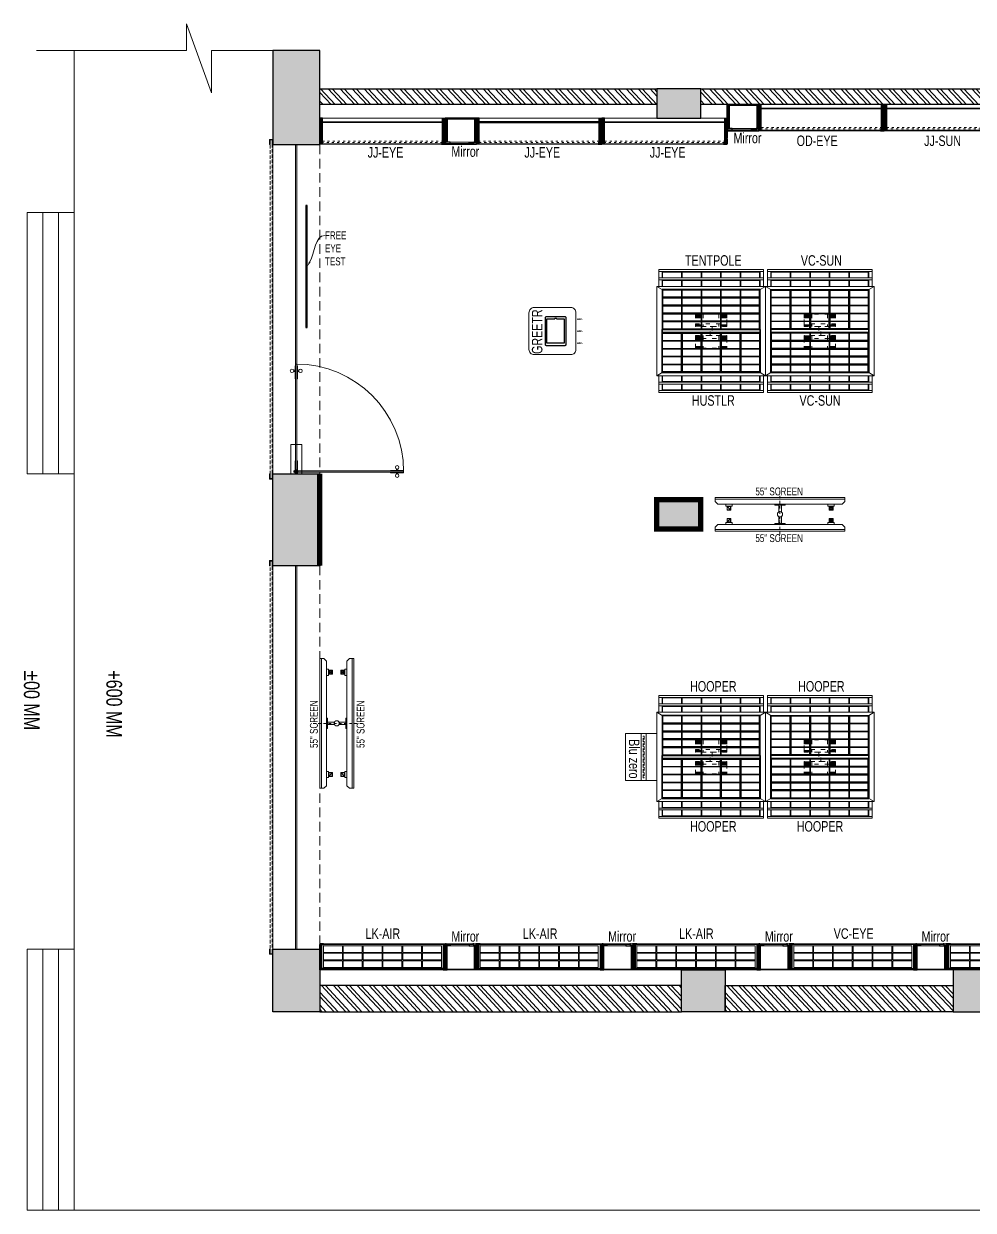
# Model space of a CAD drawing. Header units: feet. Extents: x 7280033 to 7299191, y -5590214 to -5578860.
# Drawn here: x 7280033 to 7289120, y -5590214 to -5578860 of the extents above; entities that cross this region are included whole.
import ezdxf
from ezdxf import colors
from ezdxf.entities.mleader import LeaderData, LeaderLine
from ezdxf.math import Vec2, Vec3

# ---------------------------------------------------------------- set-up
doc = ezdxf.new("R2010")
doc.units = ezdxf.units.FT
doc.header["$LTSCALE"] = 33
doc.header["$MEASUREMENT"] = 0
for name, pattern in [('a_p6_plan_L18$0$HIDDEN', [0.375, 0.25, -0.125]), ('ACAD_ISO03W100', [30, 12, -18]), ('D10_DASHED', [0.75, 0.5, -0.25]), ('DASHDOT2', [0.5, 0.25, -0.125, 0, -0.125]), ('HIDDENX2', [0.75, 0.5, -0.25])]:
    doc.linetypes.add(name, pattern=pattern)
for name, color, linetype, lineweight in [('A-Glazing', 4, 'Continuous', 20), ('A-shutter', 8, 'Continuous', 18), ('beam', 90, 'Continuous', 9), ('Glazing', 141, 'Continuous', 15), ('LENS-DIM', 252, 'Continuous', 5), ('LENS-FURNITURE', 13, 'Continuous', 9), ('LENS-TEXT', 31, 'Continuous', 5), ('LENS_DIMENSION', 193, 'Continuous', 0), ('LENS_TEXT', 31, 'Continuous', 5), ('LK-EQPMT', 3, 'Continuous', 18), ('LK-FF&E FLOOR', 1, 'Continuous', 9), ('LK-FF&E WALL', 1, 'Continuous', 9), ('LK-IT', 3, 'Continuous', 18), ('LK-MIRROR', 133, 'Continuous', 13), ('LN-ELEVATION-1', 81, 'Continuous', 25), ('LN-ELEVATION-2', 103, 'Continuous', 20), ('LN-ELEVATION-3', 125, 'Continuous', 18), ('LN-ELEVATION-4', 145, 'Continuous', 13), ('LN-ELEVATION-5', 167, 'Continuous', 5), ('LN-HATCH', 251, 'Continuous', 0), ('PLANO-TXT', 252, 'Continuous', 5), ('rolling shutter', 1, 'Continuous', 5), ('Steps', 4, 'Continuous', 9), ('TEXT', 1, 'Continuous', 0)]:
    doc.layers.add(name, color=color, linetype=linetype, lineweight=lineweight)
doc.layers.add('A-WALL', color=1, linetype='Continuous')
doc.layers.add('column', color=10, linetype='Continuous')
doc.styles.add('LK TXT', font='GILC____.TTF', dxfattribs={"height": 100})
doc.styles.get("Standard").update_dxf_attribs({"font": 'GILC____.TTF'})
pattern_1 = [(45, (7858054.0837, 3504049.203), (-4.4901280605, 4.4901280605), [])]

# ---------------------------------------------------------------- blocks, each defined once
blk = doc.blocks.new('*U40')
at = {"layer": 'A-shutter', "color": 5, "ltscale": 10}
for points in [[(41039715, -1561539), (41039715, -1561544), (41039670, -1561544), (41039670, -1561564), (41039715, -1561564), (41039715, -1561569), (41039665, -1561569), (41039665, -1561539)], [(41043382, -1561539), (41043382, -1561544), (41043427, -1561544), (41043427, -1561564), (41043382, -1561564), (41043382, -1561569), (41043432, -1561569), (41043432, -1561539)]]:
    blk.add_lwpolyline(points, close=True, dxfattribs=at)
at = {"layer": 'A-shutter', "color": 5, "linetype": 'HIDDENX2', "ltscale": 2}
blk.add_lwpolyline([(41039670, -1561544), (41039670, -1561564), (41043427, -1561564), (41043427, -1561544)], close=True, dxfattribs=at)
blk = doc.blocks.new('*U41')
at = {"layer": 'A-shutter', "color": 5, "ltscale": 10}
for points in [[(41040232, -1561539), (41040232, -1561544), (41040187, -1561544), (41040187, -1561564), (41040232, -1561564), (41040232, -1561569), (41040182, -1561569), (41040182, -1561539)], [(41043382, -1561539), (41043382, -1561544), (41043427, -1561544), (41043427, -1561564), (41043382, -1561564), (41043382, -1561569), (41043432, -1561569), (41043432, -1561539)]]:
    blk.add_lwpolyline(points, close=True, dxfattribs=at)
at = {"layer": 'A-shutter', "color": 5, "linetype": 'HIDDENX2', "ltscale": 2}
blk.add_lwpolyline([(41040187, -1561544), (41040187, -1561564), (41043427, -1561564), (41043427, -1561544)], close=True, dxfattribs=at)
blk = doc.blocks.new('A$C65946c4b')
at = {"layer": 'column'}
h = blk.add_hatch(color=8, dxfattribs=at)
h.dxf.hatch_style = 1
h.paths.add_polyline_path([(-9425, 1900), (-9425, 2500), (-9875, 2500), (-9875, 1900)])
h.paths.add_polyline_path([(-5545, 1900), (-5545, 2300), (-5965, 2300), (-5965, 2150), (-5965, 1900)])
h.paths.add_polyline_path([(-2945, 1900), (-2945, 2300), (-3365, 2300), (-3365, 1900)])
h.paths.add_polyline_path([(-5780, 6520), (-5780, 6800), (-6200, 6800), (-6200, 6520)])
h.paths.add_polyline_path([(-9425, 6167), (-9425, 7047), (-9875, 7047), (-9875, 6167)])
h.paths.add_polyline_path([(-9425, 10197), (-9425, 11097), (-9875, 11097), (-9875, 10197)])
h.paths.add_polyline_path([(-5780, 10450), (-5780, 10730), (-6200, 10730), (-6200, 10450)])
h.paths.add_polyline_path([(0, 6520), (0, 6800), (-450, 6800), (-450, 6520)])
h.paths.add_polyline_path([(-30, 10450), (-30, 10458), (-30, 10730), (-450, 10730), (-450, 10450)])
h.paths.add_polyline_path([(5600, 10290), (5600, 10730), (5150, 10730), (5150, 10290)])
at = {"layer": 'LN-HATCH'}
h = blk.add_hatch(dxfattribs=at)
h.set_pattern_fill('ANSI32', color=256, scale=222, angle=88.11)
h.set_pattern_definition([(133.11, (-3282072.58, 5471242.885), (-60.7760807, -56.89315), []), (133.11, (-3282071.28, 5471282.11), (-60.7760807, -56.89315), [])])
h.paths.add_polyline_path([(-5965, 2150), (-9425, 2150), (-9425, 1900), (-5965, 1900)])
h.paths.add_polyline_path([(-5545, 2150), (-3365, 2150), (-3365, 1900), (-5545, 1900)])
h.paths.add_polyline_path([(-2945, 2150), (-250, 2150), (-250, 6520), (0, 6520), (0, 1900), (-2945, 1900)])
h.paths.add_polyline_path([(5600, 7708), (5600, 6550), (0, 6550), (0, 6800), (5150, 6800), (5150, 8850), (5420, 8850), (5420, 9390), (5150, 9390), (5150, 9540), (5600, 9540), (5600, 7958), (5750, 7958), (5750, 7708)])
h.paths.add_polyline_path([(6500, 7708), (6900, 7708), (6900, 10730), (5600, 10730), (5600, 10458), (6650, 10458), (6650, 7958), (6500, 7958)])
h.paths.add_polyline_path([(-30, 10730), (5150, 10730), (5150, 10580), (-30, 10580)])
h.paths.add_polyline_path([(-5780, 10730), (-450, 10730), (-450, 10580), (-5780, 10580)])
h.paths.add_polyline_path([(-9425, 10730), (-6200, 10730), (-6200, 10580), (-9425, 10580)])
at = {"layer": 'A-WALL'}
for points in [[(-9425, 10730), (-6200, 10730), (-6200, 10580), (-9425, 10580)], [(-5780, 10730), (-450, 10730), (-450, 10580), (-5780, 10580)], [(-5965, 2150), (-9425, 2150), (-9425, 1900), (-5965, 1900)], [(-5545, 2150), (-3365, 2150), (-3365, 1900), (-5545, 1900)]]:
    blk.add_lwpolyline(points, close=True, dxfattribs=at)
at = {"layer": 'beam', "linetype": 'a_p6_plan_L18$0$HIDDEN', "lineweight": 5, "ltscale": 11}
for points in [[(-9425, 7047), (-9875, 7047), (-9875, 10197), (-9425, 10197)], [(-9425, 2500), (-9875, 2500), (-9875, 6167), (-9425, 6167)]]:
    blk.add_lwpolyline(points, close=True, dxfattribs=at)
at = {"layer": 'column'}
for points in [[(-9425, 11097), (-9875, 11097), (-9875, 10197), (-9425, 10197)], [(-5780, 10730), (-6200, 10730), (-6200, 10450), (-5780, 10450)], [(-9875, 7047), (-9425, 7047), (-9425, 6167), (-9875, 6167)], [(-6200, 6800), (-5780, 6800), (-5780, 6520), (-6200, 6520)], [(-9875, 2500), (-9425, 2500), (-9425, 1900), (-9875, 1900)], [(-5965, 2300), (-5545, 2300), (-5545, 1900), (-5965, 1900)], [(-3365, 1900), (-2945, 1900), (-2945, 2300), (-3365, 2300)]]:
    blk.add_lwpolyline(points, close=True, dxfattribs=at)
at = {"layer": 'Steps'}
for p, q in [((-10461, 10691), (-10700, 11354)), ((-10700, 11354), (-10700, 11097)), ((-10700, 11097), (-12136, 11097)), ((-11775, 0), (-11775, 11097)), ((-9875, 11097), (-10461, 11097)), ((-10461, 11097), (-10461, 10691)), ((-9875, 7047), (-9875, 10197)), ((-12225, 9547), (-11775, 9547)), ((-12225, 9547), (-12225, 7047)), ((-12075, 9547), (-12075, 7047)), ((-11925, 9547), (-11925, 7047)), ((-11775, 7047), (-12225, 7047)), ((-9875, 2500), (-9875, 6167)), ((-12225, 2500), (-11775, 2500)), ((-12225, 2500), (-12225, 0)), ((-12075, 2500), (-12075, 0)), ((-11925, 2500), (-11925, 0)), ((-11775, 0), (-12225, 0)), ((0, 0), (-11775, 0))]:
    blk.add_line(p, q, dxfattribs=at)
at = {"layer": 'rolling shutter', "color": 2, "rotation": 270}
blk.add_blockref('*U41', (1551664, 41050429), dxfattribs=at)
at = {"layer": 'rolling shutter', "color": 2, "xscale": -1, "rotation": 270}
blk.add_blockref('*U40', (1551664, -41037215), dxfattribs=at)
at = {"layer": 'TEXT', "char_height": 150, "attachment_point": 1, "rotation": 270}
for s, insert in [('%%P00 MM', (-12106, 5167)), ('+600 MM', (-11317, 5167))]:
    blk.add_mtext_dynamic_manual_height_columns(s, width=6108.59, gutter_width=500, heights=[1479], dxfattribs=dict(at, insert=insert))
blk = doc.blocks.new('Entrance Door')
at = {"layer": 'Glazing', "ltscale": 111}
blk.add_hatch(color=256, dxfattribs=at).paths.add_polyline_path([(18, -35), (18, -1235), (30, -1235), (30, -35)])
at = {"layer": 'Glazing'}
for p, q in [((30, -54), (18, -66)), ((1118, -31), (1118, -54)), ((1118, -89), (1118, -66)), ((1133, -31), (1133, -54)), ((1133, -89), (1133, -66))]:
    blk.add_line(p, q, dxfattribs=at)
at = {"layer": 'Glazing', "ltscale": 44}
for p, q in [((-5, -1156), (18, -1156)), ((53, -1156), (30, -1156)), ((-5, -1171), (18, -1171)), ((53, -1171), (30, -1171))]:
    blk.add_line(p, q, dxfattribs=at)
at = {"layer": 'Glazing'}
for points in [[(320, -120), (0, -120), (0, 0), (320, 0)], [(0, -54), (142, -54), (142, -47), (0, -47)], [(0, -66), (142, -66), (142, -74), (0, -74)], [(1181, -54), (1038, -54), (1038, -47), (1181, -47)], [(1181, -66), (1038, -66), (1038, -74), (1181, -74)]]:
    blk.add_lwpolyline(points, close=True, dxfattribs=at)
at = {"layer": 'Glazing', "ltscale": 222}
blk.add_lwpolyline([(-2, -66), (1199, -66), (1199, -54), (-2, -54)], close=True, dxfattribs=at)
at = {"layer": 'Glazing', "ltscale": 111}
blk.add_lwpolyline([(18, -35), (18, -1235), (30, -1235), (30, -35)], close=True, dxfattribs=at)
at = {"layer": 'Glazing', "ltscale": 44}
for points in [[(18, -1093), (18, -1235), (10, -1235), (10, -1093)], [(30, -1093), (30, -1235), (37, -1235), (37, -1093)]]:
    blk.add_lwpolyline(points, close=True, dxfattribs=at)
at = {"layer": 'Glazing'}
for centre, radius in [((1125, -14), 19), ((24, -59), 19.8), ((1125, -107), 19)]:
    blk.add_circle(centre, radius, dxfattribs=at)
at = {"layer": 'Glazing', "ltscale": 44}
for centre in [(-22, -1164), (70, -1164)]:
    blk.add_circle(centre, 19, dxfattribs=at)
at = {"layer": 'Glazing', "ltscale": 222}
blk.add_arc((24, -60), 1175, 270, 359.9996, dxfattribs=at)
blk = doc.blocks.new('MIRROR')
at = {"layer": 'LN-HATCH', "ltscale": 0.5}
h = blk.add_hatch(dxfattribs=at)
h.set_pattern_fill('ANSI31', color=256, scale=2)
h.set_pattern_definition([(45, (4060433.7416, 1708720.787), (-4.4901280605, 4.4901280605), [])])
h.paths.add_polyline_path([(213, 101), (231, 101), (231, -128), (213, -128)])
h.paths.add_polyline_path([(231, 95), (495, 95), (495, 101), (231, 101)])
h.paths.add_polyline_path([(513, 101), (495, 101), (495, -128), (513, -128)])
at = {"layer": 'Defpoints'}
blk.add_lwpolyline([(513, 101), (213, 101), (213, -149), (513, -149)], close=True, dxfattribs=at)
at = {"layer": 'LN-ELEVATION-1'}
for points in [[(213, 101), (231, 101), (231, -128), (213, -128)], [(231, 95), (495, 95), (495, 101), (231, 101)], [(513, 101), (495, 101), (495, -128), (513, -128)], [(260, -142), (260, -128), (215, -128), (215, -149), (224, -149), (224, -147), (216, -147), (216, -142)], [(443, -142), (443, -128), (488, -128), (488, -149), (479, -149), (479, -147), (486, -147), (486, -142)], [(505, -149), (505, -147), (509, -147), (509, -129), (488, -129), (488, -128), (511, -128), (511, -149)]]:
    blk.add_lwpolyline(points, close=True, dxfattribs=at)
at = {"layer": 'LN-ELEVATION-2', "color": 4, "lineweight": 0}
blk.add_lwpolyline([(216, -142), (486, -142), (486, -147), (216, -147)], close=True, dxfattribs=at)
at = {"layer": 'LN-ELEVATION-2'}
blk.add_lwpolyline([(260, -142), (443, -142), (443, -128), (260, -128)], close=True, dxfattribs=at)
at = {"layer": 'LN-ELEVATION-4', "ltscale": 0.5}
blk.add_line((479, -149), (224, -149), dxfattribs=at)
blk = doc.blocks.new('JJ SH 1200')
at = {"layer": 'LN-HATCH', "ltscale": 0.5}
h = blk.add_hatch(dxfattribs=at)
h.set_pattern_fill('ANSI31', color=256, scale=2)
h.set_pattern_definition([(45, (4097187.331, 1708800.267), (-4.4901280605, 4.4901280605), [])])
h.paths.add_polyline_path([(792, 220), (792, 30), (786, 30), (786, 20), (792, 20), (792, -24), (767, -24), (767, 220)])
h.paths.add_polyline_path([(-383, 180), (767, 180), (767, 186), (-383, 186)])
h.paths.add_polyline_path([(757, -24), (757, -30), (792, -30), (792, -24)])
h.paths.add_polyline_path([(-408, 220), (-408, 30), (-402, 30), (-402, 20), (-408, 20), (-408, -24), (-383, -24), (-383, 220)])
h.paths.add_polyline_path([(-373, -24), (-373, -30), (-408, -30), (-408, -24)])
at = {"layer": 'LN-ELEVATION-1', "ltscale": 0.5}
for points in [[(-408, 220), (-408, 30), (-402, 30), (-402, 20), (-408, 20), (-408, -24), (-383, -24), (-383, 220)], [(-383, 180), (767, 180), (767, 186), (-383, 186)], [(792, 220), (792, 30), (786, 30), (786, 20), (792, 20), (792, -24), (767, -24), (767, 220)], [(-373, -24), (-373, -30), (-408, -30), (-408, -24)], [(757, -24), (757, -30), (792, -30), (792, -24)]]:
    blk.add_lwpolyline(points, close=True, dxfattribs=at)
at = {"layer": 'LN-ELEVATION-3', "ltscale": 0.5}
for p, q in [((767, 220), (-383, 220)), ((757, -24), (-373, -24)), ((-373, -30), (757, -30))]:
    blk.add_line(p, q, dxfattribs=at)
at = {"layer": 'LN-ELEVATION-4', "linetype": 'ACAD_ISO03W100', "ltscale": 0.05}
blk.add_lwpolyline([(767, 0), (-383, 0), (-383, -12), (767, -12)], close=True, dxfattribs=at)
blk = doc.blocks.new('VC HD 1200')
at = {"layer": 'LN-HATCH', "ltscale": 0.5}
h = blk.add_hatch(dxfattribs=at)
h.set_pattern_fill('ANSI31', color=256, scale=2)
h.set_pattern_definition([(45, (3760859.753, 1795248.936), (-4.490128061, 4.490128061), [])])
h.paths.add_polyline_path([(-1200, 250), (-1200, 60), (-1194, 60), (-1194, 50), (-1200, 50), (-1200, 6), (-1182, 6), (-1182, 250)])
h = blk.add_hatch(dxfattribs=at)
h.set_pattern_fill('ANSI31', color=256, scale=2)
h.set_pattern_definition(pattern_1)
h.paths.add_polyline_path([(0, 250), (0, 60), (-6, 60), (-6, 50), (0, 50), (0, 6), (-18, 6), (-18, 250)])
h = blk.add_hatch(dxfattribs=at)
h.set_pattern_fill('ANSI31', color=256, scale=2)
h.set_pattern_definition([(45, (7858047.0837, 3504049.203), (-4.4901280605, 4.4901280605), [])])
h.paths.add_polyline_path([(-1165, 6), (-1165, 0), (-1200, 0), (-1200, 6)])
h = blk.add_hatch(dxfattribs=at)
h.set_pattern_fill('ANSI31', color=256, scale=2)
h.set_pattern_definition(pattern_1)
h.paths.add_polyline_path([(-28, 6), (-28, 0), (0, 0), (0, 6)])
at = {"layer": 'LN-ELEVATION-1', "ltscale": 0.5}
for points in [[(-1200, 250), (-1200, 60), (-1194, 60), (-1194, 50), (-1200, 50), (-1200, 6), (-1182, 6), (-1182, 250)], [(-18, 238), (-1182, 238), (-1182, 244), (-18, 244)], [(0, 250), (0, 60), (-6, 60), (-6, 50), (0, 50), (0, 6), (-18, 6), (-18, 250)], [(-1165, 6), (-1165, 0), (-1200, 0), (-1200, 6)], [(-35, 6), (-35, 0), (0, 0), (0, 6)]]:
    blk.add_lwpolyline(points, close=True, dxfattribs=at)
at = {"layer": 'LN-ELEVATION-3', "ltscale": 0.5}
for p, q in [((-1182, 250), (-18, 250)), ((-1165, 6), (-35, 6)), ((-35, 0), (-1165, 0))]:
    blk.add_line(p, q, dxfattribs=at)
for points in [[(-1165, 226), (-35, 226), (-35, 18), (-1165, 18)], [(-1165, 226), (-983, 226), (-983, 162), (-1165, 162)], [(-1165, 90), (-983, 90), (-983, 154), (-1165, 154)], [(-975, 226), (-794, 226), (-794, 162), (-975, 162)], [(-975, 154), (-794, 154), (-794, 90), (-975, 90)], [(-786, 226), (-604, 226), (-604, 162), (-786, 162)], [(-786, 154), (-604, 154), (-604, 90), (-786, 90)], [(-596, 226), (-414, 226), (-414, 162), (-596, 162)], [(-596, 154), (-414, 154), (-414, 90), (-596, 90)], [(-406, 226), (-225, 226), (-225, 162), (-406, 162)], [(-406, 154), (-225, 154), (-225, 90), (-406, 90)], [(-217, 226), (-35, 226), (-35, 162), (-217, 162)], [(-217, 154), (-35, 154), (-35, 90), (-217, 90)], [(-1165, 82), (-983, 82), (-983, 18), (-1165, 18)], [(-975, 82), (-794, 82), (-794, 18), (-975, 18)], [(-786, 82), (-604, 82), (-604, 18), (-786, 18)], [(-596, 82), (-414, 82), (-414, 18), (-596, 18)], [(-406, 82), (-225, 82), (-225, 18), (-406, 18)], [(-217, 82), (-35, 82), (-35, 18), (-217, 18)]]:
    blk.add_lwpolyline(points, close=True, dxfattribs=at)
blk = doc.blocks.new('ffgd')
at = {"layer": 'LN-ELEVATION-4', "linetype": 'ACAD_ISO03W100', "ltscale": 0.1}
blk.add_lwpolyline([(0, 47), (0, -41), (-20, -41), (-20, 47)], close=True, dxfattribs=at)
at = {"layer": 'LN-ELEVATION-5', "linetype": 'ACAD_ISO03W100', "ltscale": 0.1}
for p, q in [((-160, 166), (-160, 47)), ((-160, 166), (-160, 47)), ((-159, 166), (-159, 47)), ((-159, 166), (-159, 47)), ((-158, 166), (-158, 47)), ((-158, 166), (-158, 47)), ((-157, 166), (-157, 47)), ((-156, 166), (-156, 47)), ((-154, 166), (-154, 47)), ((-151, 166), (-151, 47)), ((-146, 166), (-146, 47)), ((-141, 166), (-141, 47)), ((-135, 166), (-135, 47)), ((-128, 166), (-128, 47)), ((-120, 166), (-120, 47)), ((-111, 166), (-111, 47)), ((-102, 166), (-102, 47)), ((-85, 166), (-85, 47)), ((65, 166), (65, 47)), ((82, 166), (82, 47)), ((91, 166), (91, 47)), ((100, 166), (100, 47)), ((108, 166), (108, 47)), ((115, 166), (115, 47)), ((121, 166), (121, 47)), ((126, 166), (126, 47)), ((131, 166), (131, 47)), ((134, 166), (134, 47)), ((136, 166), (136, 47)), ((137, 166), (137, 47)), ((138, 166), (138, 47)), ((138, 166), (138, 47)), ((139, 166), (139, 47)), ((139, 166), (139, 47)), ((140, 166), (140, 47)), ((140, 166), (140, 47)), ((-160, -41), (-160, -160)), ((-160, -41), (-160, -160)), ((-159, -41), (-159, -160)), ((-159, -41), (-159, -160)), ((-158, -41), (-158, -160)), ((-158, -41), (-158, -160)), ((-157, -41), (-157, -160)), ((-156, -41), (-156, -160)), ((-154, -41), (-154, -160)), ((-151, -41), (-151, -160)), ((-146, -41), (-146, -160)), ((-141, -41), (-141, -160)), ((-135, -41), (-135, -160)), ((-128, -41), (-128, -160)), ((-120, -41), (-120, -160)), ((-111, -41), (-111, -160)), ((-102, -41), (-102, -160)), ((-85, -41), (-85, -160)), ((65, -41), (65, -160)), ((82, -41), (82, -160)), ((91, -41), (91, -160)), ((100, -41), (100, -160)), ((108, -41), (108, -160)), ((115, -41), (115, -160)), ((121, -41), (121, -160)), ((126, -41), (126, -160)), ((131, -41), (131, -160)), ((134, -41), (134, -160)), ((136, -41), (136, -160)), ((137, -41), (137, -160)), ((138, -41), (138, -160)), ((138, -41), (138, -160)), ((139, -41), (139, -160)), ((139, -41), (139, -160)), ((140, -41), (140, -160)), ((140, -41), (140, -160))]:
    blk.add_line(p, q, dxfattribs=at)
for points in [[(140, 73), (140, 166), (-160, 166), (-160, 73)], [(140, -67), (140, -160), (-160, -160), (-160, -67)]]:
    blk.add_lwpolyline(points, dxfattribs=at)
for points in [[(140, 73), (140, 47), (-160, 47), (-160, 73)], [(140, -41), (140, -67), (-160, -67), (-160, -41)]]:
    blk.add_lwpolyline(points, close=True, dxfattribs=at)
blk = doc.blocks.new('EURO 1040 x 1175')
at = {"layer": 'LN-ELEVATION-1'}
for points in [[(-470, -327), (470, -327), (470, 468), (-470, 468)], [(-470, 85), (470, 85), (470, 468), (-470, 468)], [(-283, 85), (-277, 85), (-277, 468), (-283, 468)], [(-96, 85), (-90, 85), (-90, 468), (-96, 468)], [(90, 85), (96, 85), (96, 468), (90, 468)], [(277, 85), (283, 85), (283, 468), (277, 468)], [(-470, 387), (-283, 387), (-283, 393), (-470, 393)], [(-277, 387), (-96, 387), (-96, 393), (-277, 393)], [(-90, 387), (90, 387), (90, 393), (-90, 393)], [(96, 387), (277, 387), (277, 393), (96, 393)], [(283, 387), (470, 387), (470, 393), (283, 393)], [(-470, 311), (-283, 311), (-283, 317), (-470, 317)], [(-470, 236), (-283, 236), (-283, 242), (-470, 242)], [(-277, 311), (-96, 311), (-96, 317), (-277, 317)], [(-277, 236), (-96, 236), (-96, 242), (-277, 242)], [(-90, 311), (90, 311), (90, 317), (-90, 317)], [(-90, 236), (90, 236), (90, 242), (-90, 242)], [(96, 311), (277, 311), (277, 317), (96, 317)], [(96, 236), (277, 236), (277, 242), (96, 242)], [(283, 311), (470, 311), (470, 317), (283, 317)], [(283, 236), (470, 236), (470, 242), (283, 242)], [(-470, 160), (-283, 160), (-283, 166), (-470, 166)], [(-277, 160), (-96, 160), (-96, 166), (-277, 166)], [(-90, 160), (90, 160), (90, 166), (-90, 166)], [(96, 160), (277, 160), (277, 166), (96, 166)], [(283, 160), (470, 160), (470, 166), (283, 166)], [(-470, 85), (470, 85), (470, 55), (-470, 55)], [(-470, 55), (470, 55), (470, -327), (-470, -327)], [(-283, 55), (-277, 55), (-277, -327), (-283, -327)], [(-96, 55), (-90, 55), (-90, -327), (-96, -327)], [(90, 55), (96, 55), (96, -327), (90, -327)], [(277, 55), (283, 55), (283, -327), (277, -327)], [(-470, -20), (-283, -20), (-283, -26), (-470, -26)], [(-470, -96), (-283, -96), (-283, -102), (-470, -102)], [(-277, -20), (-96, -20), (-96, -26), (-277, -26)], [(-277, -96), (-96, -96), (-96, -102), (-277, -102)], [(-90, -20), (90, -20), (90, -26), (-90, -26)], [(-90, -96), (90, -96), (90, -102), (-90, -102)], [(96, -20), (277, -20), (277, -26), (96, -26)], [(96, -96), (277, -96), (277, -102), (96, -102)], [(283, -20), (470, -20), (470, -26), (283, -26)], [(283, -96), (470, -96), (470, -102), (283, -102)], [(-470, -171), (-283, -171), (-283, -177), (-470, -177)], [(-277, -171), (-96, -171), (-96, -177), (-277, -177)], [(-90, -171), (90, -171), (90, -177), (-90, -177)], [(96, -171), (277, -171), (277, -177), (96, -177)], [(283, -171), (470, -171), (470, -177), (283, -177)], [(-470, -246), (-283, -246), (-283, -252), (-470, -252)], [(-277, -246), (-96, -246), (-96, -252), (-277, -252)], [(-90, -246), (90, -246), (90, -252), (-90, -252)], [(96, -246), (277, -246), (277, -252), (96, -252)], [(283, -246), (470, -246), (470, -252), (283, -252)]]:
    blk.add_lwpolyline(points, close=True, dxfattribs=at)
for points in [[(-283, 462), (-464, 462), (-464, 317)], [(-96, 462), (-277, 462)], [(90, 462), (-90, 462)], [(277, 462), (96, 462)], [(464, 317), (464, 462), (283, 462)], [(-464, 311), (-464, 242)], [(-464, 236), (-464, 166)], [(464, 242), (464, 311)], [(464, 166), (464, 236)], [(-464, 160), (-464, 91), (-283, 91)], [(283, 91), (464, 91), (464, 160)], [(-464, -20), (-464, 49), (-283, 49)], [(-277, 91), (-96, 91)], [(-277, 49), (-96, 49)], [(-90, 91), (90, 91)], [(-90, 49), (90, 49)], [(96, 91), (277, 91)], [(96, 49), (277, 49)], [(283, 49), (464, 49), (464, -20)], [(-464, -96), (-464, -26)], [(-464, -171), (-464, -102)], [(464, -26), (464, -96)], [(464, -102), (464, -171)], [(-283, -321), (-464, -321), (-464, -177)], [(464, -177), (464, -321), (283, -321)], [(-96, -321), (-277, -321)], [(90, -321), (-90, -321)], [(277, -321), (96, -321)]]:
    blk.add_lwpolyline(points, dxfattribs=at)
at = {"layer": 'LN-ELEVATION-2'}
blk.add_lwpolyline([(-520, -357), (520, -357), (520, 498), (-520, 498)], close=True, dxfattribs=at)
for points in [[(-470, 468), (-520, 498)], [(470, 468), (520, 498)], [(-470, -327), (-520, -357)], [(470, -327), (520, -357)]]:
    blk.add_lwpolyline(points, dxfattribs=at)
at = {"layer": 'LN-ELEVATION-3'}
for points in [[(-500, 560), (500, 560), (500, 578), (-500, 578)], [(-500, 498), (-470, 498), (-470, 560), (-500, 560)], [(470, 498), (500, 498), (500, 560), (470, 560)], [(-500, -357), (-470, -357), (-470, -419), (-500, -419)], [(-500, -419), (500, -419), (500, -437), (-500, -437)], [(470, -357), (500, -357), (500, -419), (470, -419)]]:
    blk.add_lwpolyline(points, close=True, dxfattribs=at)
at = {"layer": 'LN-ELEVATION-4'}
for points in [[(-500, 640), (500, 640), (500, 658), (-500, 658)], [(-500, 578), (-470, 578), (-470, 640), (-500, 640)], [(470, 578), (500, 578), (500, 640), (470, 640)], [(-470, 498), (-464, 498), (-464, 560), (-470, 560)], [(-464, 554), (-283, 554), (-283, 560), (-464, 560)], [(-283, 498), (-277, 498), (-277, 560), (-283, 560)], [(-277, 554), (-96, 554), (-96, 560), (-277, 560)], [(-96, 498), (-90, 498), (-90, 560), (-96, 560)], [(-90, 554), (90, 554), (90, 560), (-90, 560)], [(90, 498), (96, 498), (96, 560), (90, 560)], [(96, 554), (277, 554), (277, 560), (96, 560)], [(277, 498), (283, 498), (283, 560), (277, 560)], [(283, 554), (464, 554), (464, 560), (283, 560)], [(464, 498), (470, 498), (470, 560), (464, 560)], [(-500, -437), (-470, -437), (-470, -499), (-500, -499)], [(-470, -357), (-464, -357), (-464, -419), (-470, -419)], [(-464, -413), (-283, -413), (-283, -419), (-464, -419)], [(-283, -357), (-277, -357), (-277, -419), (-283, -419)], [(-277, -413), (-96, -413), (-96, -419), (-277, -419)], [(-96, -357), (-90, -357), (-90, -419), (-96, -419)], [(-90, -413), (90, -413), (90, -419), (-90, -419)], [(90, -357), (96, -357), (96, -419), (90, -419)], [(96, -413), (277, -413), (277, -419), (96, -419)], [(277, -357), (283, -357), (283, -419), (277, -419)], [(283, -413), (464, -413), (464, -419), (283, -419)], [(464, -357), (470, -357), (470, -419), (464, -419)], [(470, -437), (500, -437), (500, -499), (470, -499)], [(-500, -499), (500, -499), (500, -517), (-500, -517)]]:
    blk.add_lwpolyline(points, close=True, dxfattribs=at)
at = {"layer": 'LN-ELEVATION-5'}
for points in [[(-470, 578), (-464, 578), (-464, 640), (-470, 640)], [(-464, 634), (-283, 634), (-283, 640), (-464, 640)], [(-283, 578), (-277, 578), (-277, 640), (-283, 640)], [(-277, 634), (-96, 634), (-96, 640), (-277, 640)], [(-96, 578), (-90, 578), (-90, 640), (-96, 640)], [(-90, 634), (90, 634), (90, 640), (-90, 640)], [(90, 578), (96, 578), (96, 640), (90, 640)], [(96, 634), (277, 634), (277, 640), (96, 640)], [(277, 578), (283, 578), (283, 640), (277, 640)], [(283, 634), (464, 634), (464, 640), (283, 640)], [(464, 578), (470, 578), (470, 640), (464, 640)], [(-470, -437), (-464, -437), (-464, -499), (-470, -499)], [(-283, -437), (-277, -437), (-277, -499), (-283, -499)], [(-96, -437), (-90, -437), (-90, -499), (-96, -499)], [(90, -437), (96, -437), (96, -499), (90, -499)], [(277, -437), (283, -437), (283, -499), (277, -499)], [(464, -437), (470, -437), (470, -499), (464, -499)], [(-464, -493), (-283, -493), (-283, -499), (-464, -499)], [(-277, -493), (-96, -493), (-96, -499), (-277, -499)], [(-90, -493), (90, -493), (90, -499), (-90, -499)], [(96, -493), (277, -493), (277, -499), (96, -499)], [(283, -493), (464, -493), (464, -499), (283, -499)]]:
    blk.add_lwpolyline(points, close=True, dxfattribs=at)
at = {"layer": 'LENS-DIM'}
blk.add_blockref('ffgd', (10, 67), dxfattribs=at)
blk = doc.blocks.new('GREETR 450x450')
at = {"layer": 'LN-ELEVATION-1', "linetype": 'ByBlock', "lineweight": -2}
for p, q in [((481, 340), (461, 340)), ((481, 225), (461, 225)), ((481, 110), (461, 110))]:
    blk.add_line(p, q, dxfattribs=at)
at = {"layer": 'LN-ELEVATION-1'}
for points in [[(356, 98), (356, 352, 0.414214), (346, 362), (164, 362, 0.414214), (154, 352), (154, 98, 0.414214), (164, 88), (346, 88, 0.414214)], [(264, 343), (336, 343), (336, 108), (172, 108), (172, 343), (245, 343, 0.327538), (247, 344, -0.733799), (262, 344, 0.327538)]]:
    blk.add_lwpolyline(points, format="xyb", close=True, dxfattribs=at)
at = {"layer": 'LN-ELEVATION-1', "linetype": 'ByBlock', "lineweight": -2}
for points in [[(481, 346), (481, 333), (521, 340)], [(481, 232), (481, 218), (521, 225)], [(481, 117), (481, 104), (521, 110)]]:
    blk.add_solid(points, dxfattribs=at)
at = {"layer": 'LN-ELEVATION-2'}
blk.add_lwpolyline([(50, 0), (400, 0, 0.414214), (450, 50), (450, 400, 0.414214), (400, 450), (50, 450, 0.414214), (0, 400), (0, 50, 0.414214)], format="xyb", close=True, dxfattribs=at)
at = {"layer": 'LENS-TEXT', "color": 0, "linetype": 'Continuous', "ltscale": 3, "insert": (79, 219), "char_height": 100, "attachment_point": 5, "rotation": 90, "style": 'LK TXT'}
blk.add_mtext_dynamic_manual_height_columns('GREETR', width=353.06, gutter_width=0.5, heights=[0], dxfattribs=at)
blk = doc.blocks.new('BLUE ZERO')
at = {"layer": 'LENS-FURNITURE', "ltscale": 0.5}
for points in [[(86207, 120883), (86207, 120433), (85907, 120433), (85907, 120883)], [(86107, 120883), (86107, 120433), (86057, 120433), (86057, 120883)]]:
    blk.add_lwpolyline(points, close=True, dxfattribs=at)
at = {"layer": 'LENS-FURNITURE', "linetype": 'D10_DASHED', "ltscale": 2}
blk.add_lwpolyline([(86086, 120858), (86086, 120458), (86078, 120458), (86078, 120858)], close=True, dxfattribs=at)
blk = doc.blocks.new('55INCH')
at = {"layer": 'LK-EQPMT', "ltscale": 12}
for p, q in [((2111559, 1135690), (2111583, 1135690)), ((2111583, 1135690), (2111608, 1135666)), ((2111608, 1134474), (2111608, 1135666)), ((2111608, 1135588), (2111627, 1135588)), ((2111627, 1135529), (2111608, 1135529)), ((2111627, 1135588), (2111627, 1135529)), ((2111627, 1134611), (2111608, 1134611)), ((2111627, 1134611), (2111627, 1134552)), ((2111583, 1134449), (2111608, 1134474)), ((2111608, 1134552), (2111627, 1134552)), ((2111559, 1134449), (2111583, 1134449))]:
    blk.add_line(p, q, dxfattribs=at)
at = {"layer": 'LK-EQPMT'}
for p, q in [((2111662, 1135543), (2111631, 1135574)), ((2111662, 1135574), (2111631, 1135543)), ((2111662, 1134597), (2111631, 1134566))]:
    blk.add_line(p, q, dxfattribs=at)
at = {"layer": 'LK-EQPMT', "ltscale": 12}
blk.add_lwpolyline([(2111543, 1135690), (2111559, 1135690), (2111559, 1134449), (2111543, 1134449)], close=True, dxfattribs=at)
at = {"layer": 'LK-EQPMT'}
for points in [[(2111627, 1135578), (2111627, 1135540), (2111665, 1135540), (2111665, 1135578)], [(2111631, 1135574), (2111631, 1135543), (2111662, 1135543), (2111662, 1135574)], [(2111627, 1134563), (2111627, 1134601), (2111665, 1134601), (2111665, 1134563)], [(2111631, 1134566), (2111631, 1134597), (2111662, 1134597), (2111662, 1134566)]]:
    blk.add_lwpolyline(points, close=True, dxfattribs=at)

msp = doc.modelspace()

# ---------------------------------------------------------------- linework, layer by layer
msp.add_lwpolyline([(7282746, -5581767), (7282746, -5580599), (7282734, -5580599), (7282734, -5581767)], close=True)
at = {"layer": 'A-Glazing'}
for points in [[(7282647, -5580017), (7282647, -5583167), (7282635, -5583167), (7282635, -5580017)], [(7282647, -5587714), (7282647, -5584047), (7282635, -5584047), (7282635, -5587714)]]:
    msp.add_lwpolyline(points, close=True, dxfattribs=at)
at = {"layer": 'LK-IT', "color": 1, "linetype": 'DASHDOT2', "ltscale": 3}
for p, q in [((7287270, -5583798), (7287270, -5583309)), ((7283273, -5585555), (7282784, -5585555))]:
    msp.add_line(p, q, dxfattribs=at)
at = {"layer": 'LK-IT'}
for points in [[(7287320, -5583457), (7287220, -5583457), (7287220, -5583467), (7287320, -5583467)], [(7287320, -5583651), (7287220, -5583651), (7287220, -5583641), (7287320, -5583641)], [(7282931, -5585505), (7282931, -5585605), (7282941, -5585605), (7282941, -5585505)], [(7283126, -5585505), (7283126, -5585605), (7283116, -5585605), (7283116, -5585505)]]:
    msp.add_lwpolyline(points, close=True, dxfattribs=at)
for points in [[(7287283, -5583532), (7287283, -5583467), (7287258, -5583467), (7287258, -5583532, -0.267949), (7287283, -5583532, 1)], [(7287283, -5583576), (7287283, -5583641), (7287258, -5583641), (7287258, -5583576, 0.267949), (7287283, -5583576, -1)], [(7283007, -5585542), (7282941, -5585542), (7282941, -5585567), (7283007, -5585567, -0.267949), (7283007, -5585542, 1)], [(7283050, -5585542), (7283116, -5585542), (7283116, -5585567), (7283050, -5585567, 0.267949), (7283050, -5585542, -1)]]:
    msp.add_lwpolyline(points, format="xyb", dxfattribs=at)
at = {"layer": 'LK-IT', "color": 1}
for centre in [(7287270, -5583554), (7283029, -5585555)]:
    msp.add_circle(centre, 25, dxfattribs=at)
at = {"layer": 'LK-MIRROR', "linetype": 'ACAD_ISO03W100', "ltscale": 0.05, "const_width": 50}
msp.add_lwpolyline([(7282866, -5583167), (7282866, -5584047)], dxfattribs=at)
msp.add_lwpolyline([(7286091, -5583694), (7286511, -5583694), (7286511, -5583414), (7286091, -5583414)], close=True, dxfattribs=at)

# ---------------------------------------------------------------- block references
at = {"layer": 'A-Glazing', "xscale": 0.8748404702498993, "yscale": 0.8748404702498993, "zscale": 0.8748404702498993, "rotation": 90.00001109076479}
msp.add_blockref('Entrance Door', (7282588, -5583166), dxfattribs=at)
at = {"layer": 'LENS_DIMENSION'}
msp.add_blockref('A$C65946c4b', (7292291, -5590214), dxfattribs=at)
at = {"layer": 'LK-FF&E FLOOR'}
for name, p in [('EURO 1040 x 1175', (7286611, -5581871)), ('GREETR 450x450', (7284868, -5582026)), ('EURO 1040 x 1175', (7286611, -5585946)), ('BLUE ZERO', (7199884, -5706535))]:
    msp.add_blockref(name, p, dxfattribs=at)
at = {"layer": 'LK-FF&E FLOOR', "xscale": -1}
for p in [(7287651, -5581871), (7287651, -5585946)]:
    msp.add_blockref('EURO 1040 x 1175', p, dxfattribs=at)
at = {"layer": 'LK-FF&E WALL'}
for name, p in [('MIRROR', (7286553, -5579735)), ('MIRROR', (7283853, -5579865)), ('JJ SH 1200', (7284774, -5579984))]:
    msp.add_blockref(name, p, dxfattribs=at)
at = {"layer": 'LK-FF&E WALL', "xscale": -1}
for p in [(7287858, -5579854), (7289058, -5579854), (7283658, -5579984), (7286358, -5579984)]:
    msp.add_blockref('JJ SH 1200', p, dxfattribs=at)
at = {"layer": 'LK-FF&E WALL', "xscale": -1, "rotation": 180}
for name, p in [('VC HD 1200', (7284066, -5587664)), ('MIRROR', (7283853, -5587813)), ('MIRROR', (7285353, -5587813)), ('VC HD 1200', (7287066, -5587664)), ('MIRROR', (7286853, -5587813)), ('MIRROR', (7288353, -5587813)), ('VC HD 1200', (7290066, -5587664))]:
    msp.add_blockref(name, p, dxfattribs=at)
at = {"layer": 'LK-FF&E WALL', "rotation": 180}
for p in [(7284366, -5587664), (7287366, -5587664)]:
    msp.add_blockref('VC HD 1200', p, dxfattribs=at)
at = {"layer": 'LK-IT', "rotation": 270}
msp.add_blockref('55INCH', (6152200, -3471849), dxfattribs=at)
at = {"layer": 'LK-IT', "xscale": -1, "rotation": 270}
msp.add_blockref('55INCH', (6152200, -7695259), dxfattribs=at)
at = {"layer": 'LK-IT'}
msp.add_blockref('55INCH', (5171323, -6720625), dxfattribs=at)
at = {"layer": 'LK-IT', "xscale": -1}
msp.add_blockref('55INCH', (9394734, -6720625), dxfattribs=at)

# ---------------------------------------------------------------- texts
at = {"layer": 'LENS-TEXT', "color": 0, "linetype": 'Continuous', "ltscale": 3, "char_height": 75, "width": 783.96, "attachment_point": 5, "style": 'LK TXT'}
for insert in [(7287262, -5583336), (7287262, -5583783)]:
    msp.add_mtext('\\pt225;55" SCREEN', dxfattribs=dict(at, insert=insert))
at = {"layer": 'LENS-TEXT', "color": 0, "linetype": 'Continuous', "ltscale": 3, "char_height": 75, "width": 783.96, "attachment_point": 5, "rotation": 90, "style": 'LK TXT'}
for insert in [(7282810, -5585563), (7283257, -5585563)]:
    msp.add_mtext('\\pt225;55" SCREEN', dxfattribs=dict(at, insert=insert))
at = {"layer": 'LENS_TEXT', "linetype": 'Continuous', "ltscale": 3, "char_height": 100, "width": 324.47, "attachment_point": 5, "style": 'LK TXT'}
for insert in [(7286959, -5579954), (7284259, -5580084), (7284259, -5587594), (7285759, -5587594), (7287259, -5587594), (7288759, -5587594)]:
    msp.add_mtext('{\\C7;Mirror}', dxfattribs=dict(at, insert=insert))
at = {"layer": 'PLANO-TXT', "linetype": 'Continuous', "ltscale": 3, "char_height": 100, "attachment_point": 5, "style": 'LK TXT'}
for s, insert, width in [('OD-EYE', (7287626, -5579981), 244.68), ('JJ-SUN', (7288826, -5579981), 244.68), ('JJ-EYE', (7283495, -5580092), 244.68), ('JJ-EYE', (7284995, -5580092), 244.68), ('JJ-EYE', (7286195, -5580092), 244.68), ('TENTPOLE', (7286632, -5581126), 421.57), ('VC-SUN', (7287666, -5581126), 421.57), ('HUSTLR', (7286632, -5582466), 421.57), ('VC-SUN', (7287653, -5582466), 421.57), ('HOOPER', (7286632, -5585201), 421.57), ('HOOPER', (7287666, -5585201), 421.57), ('HOOPER', (7286632, -5586541), 421.57), ('HOOPER', (7287653, -5586541), 421.57), ('VC-EYE', (7287975, -5587567), 244.68), ('LK-AIR', (7283470, -5587567), 244.68), ('LK-AIR', (7284975, -5587567), 244.68), ('LK-AIR', (7286470, -5587567), 244.68)]:
    msp.add_mtext(s, dxfattribs=dict(at, insert=insert, width=width))
at = {"layer": 'PLANO-TXT', "linetype": 'Continuous', "ltscale": 3, "insert": (7285874, -5585895), "char_height": 100, "width": 510.55, "attachment_point": 5, "rotation": 270, "style": 'LK TXT'}
msp.add_mtext('\\pt800;Blu zero', dxfattribs=at)

# ---------------------------------------------------------------- leaders
at = {"layer": 'LENS_TEXT', "color": 1, "linetype": 'Continuous', "ltscale": 3}
ml = msp.add_multileader_mtext('Standard', dxfattribs=at)
ml.set_content('{\\C256;FREE EYE TEST}', color=1)
ml.set_leader_properties(color=256, linetype='ByLayer', lineweight=-1)
ml.build(insert=Vec2(0, 0))
ml.multileader.update_dxf_attribs({"leader_type": 2, "dogleg_length": 0.36, "arrow_head_size": 50})
ctx = ml.context
ctx.base_point, ctx.char_height, ctx.arrow_head_size, ctx.landing_gap_size, ctx.plane_origin = Vec3(7282916, -5580885), 75, 50, 0.09, Vec3(7281638, -5579523)
notes = []
notes.append((ctx, [(0, (1, 1, 0), (7282916, -5580885), (1, 0), 0.36, [(1, [(7282746, -5581183)], 0, [])])]))
ctx.mtext.insert, ctx.mtext.width, ctx.mtext.flow_direction = Vec3(7282916, -5580847), 354.24, 5
for ctx, leaders in notes:
    for number, flags, end, landing, length, lines in leaders:
        leader = LeaderData()
        leader.index, (leader.has_last_leader_line, leader.has_dogleg_vector, leader.attachment_direction) = number, flags
        leader.last_leader_point, leader.dogleg_vector, leader.dogleg_length = Vec3(end), Vec3(landing), length
        for number, points, colour, breaks in lines:
            line = LeaderLine()
            line.index, line.vertices, line.color, line.breaks = number, Vec3.list(points), colors.encode_raw_color(colour), breaks
            leader.lines.append(line)
        ctx.leaders.append(leader)

doc.saveas('drawing.dxf')
